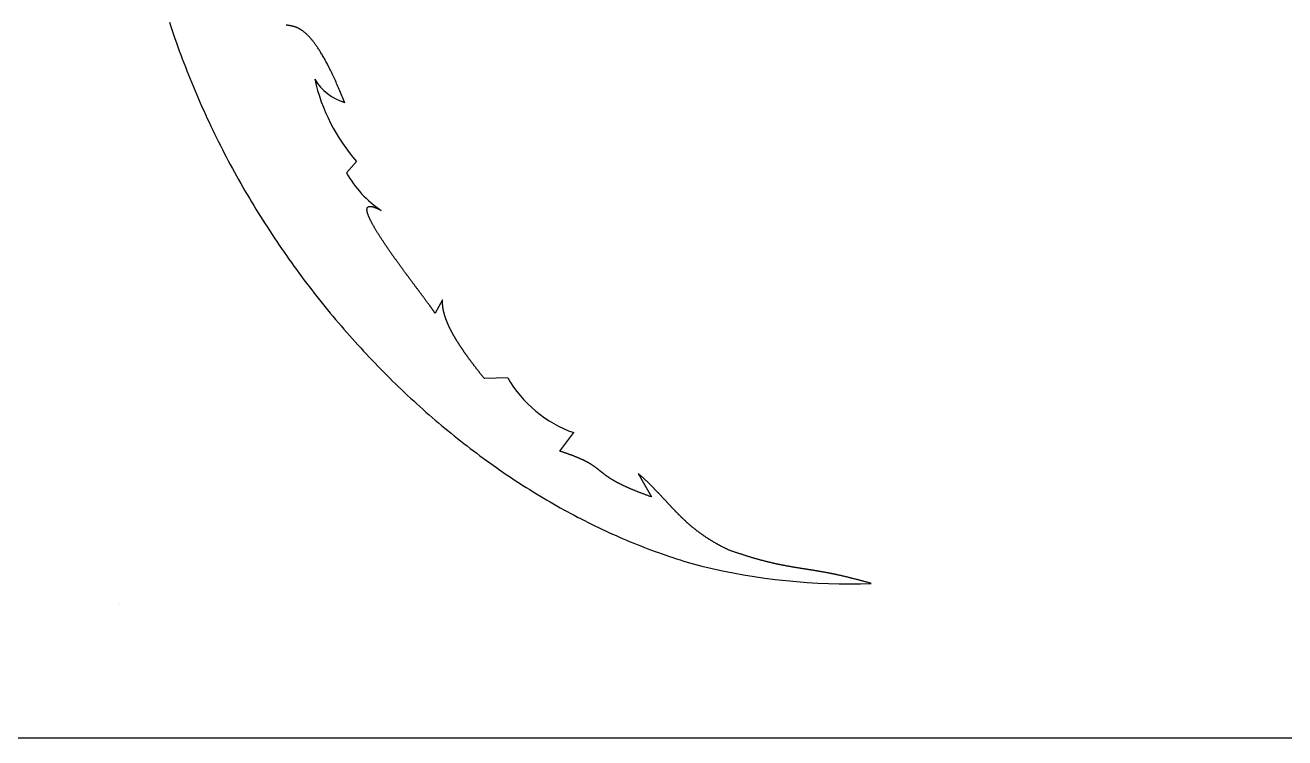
# Model space of a CAD drawing. Header units: millimetres. Extents: x 0 to 290, y 0 to 205.
# Drawn here: x 142.9 to 237.3, y 0 to 53.4 of the extents above; entities that cross this region are included whole.
import ezdxf

# ---------------------------------------------------------------- set-up
doc = ezdxf.new("R2010")
doc.units = ezdxf.units.MM
doc.layers.get('0').update_dxf_attribs({"linetype": 'CONTINUOUS', "true_color": 0x000000})

msp = doc.modelspace()

# ---------------------------------------------------------------- linework, layer by layer
for p, q in [((167.029, 42.331), (167.778, 43.187)), ((174.218, 32.822), (173.654, 31.816)), ((179.103, 26.987), (177.355, 26.918)), ((182.992, 21.484), (184.054, 22.871)), ((188.873, 19.813), (189.868, 18.055)), ((5, 0), (285, 0))]:
    msp.add_line(p, q)
for points in [[(153.751, 53.627), (153.851, 53.32), (153.953, 53.014), (154.056, 52.707), (154.161, 52.402), (154.268, 52.097), (154.376, 51.793), (154.486, 51.489), (154.597, 51.186), (154.71, 50.883), (154.825, 50.581), (154.941, 50.28), (155.058, 49.979), (155.177, 49.679), (155.298, 49.379), (155.419, 49.08), (155.543, 48.782), (155.668, 48.484), (155.794, 48.187), (155.922, 47.891), (156.051, 47.595), (156.182, 47.3), (156.315, 47.006), (156.448, 46.712), (156.583, 46.419), (156.72, 46.127), (156.858, 45.836), (156.997, 45.545), (157.138, 45.255), (157.28, 44.965), (157.424, 44.677), (157.568, 44.389), (157.715, 44.102), (157.862, 43.816), (158.011, 43.53), (158.162, 43.245), (158.313, 42.961), (158.466, 42.678), (158.621, 42.396), (158.777, 42.114), (158.934, 41.833), (159.092, 41.553), (159.251, 41.274), (159.412, 40.996), (159.574, 40.718), (159.738, 40.442), (159.903, 40.166), (160.069, 39.891), (160.236, 39.617), (160.404, 39.344), (160.574, 39.072), (160.745, 38.8), (160.917, 38.53), (161.09, 38.26), (161.265, 37.991), (161.441, 37.724), (161.618, 37.457), (161.796, 37.191), (161.975, 36.926), (162.156, 36.662), (162.338, 36.399), (162.52, 36.137), (162.704, 35.876), (162.89, 35.615), (163.076, 35.356), (163.263, 35.098), (163.452, 34.841), (163.641, 34.585), (163.832, 34.33), (164.024, 34.075), (164.217, 33.822), (164.411, 33.57), (164.606, 33.319), (164.802, 33.069), (164.999, 32.82), (165.197, 32.572), (165.397, 32.326), (165.597, 32.08), (165.799, 31.835), (166.001, 31.592), (166.204, 31.349), (166.409, 31.108), (166.614, 30.868), (166.821, 30.628), (167.028, 30.39), (167.236, 30.154), (167.446, 29.918), (167.656, 29.683), (167.867, 29.45), (168.08, 29.218), (168.293, 28.986), (168.507, 28.757), (168.722, 28.528), (168.938, 28.3), (169.155, 28.074), (169.373, 27.849), (169.591, 27.625), (169.811, 27.402), (170.031, 27.181), (170.253, 26.96), (170.475, 26.741), (170.698, 26.524), (170.922, 26.307), (171.146, 26.092), (171.372, 25.878), (171.598, 25.665), (171.826, 25.454), (172.054, 25.244), (172.283, 25.035), (172.512, 24.827), (172.743, 24.621), (172.974, 24.416), (173.206, 24.213), (173.439, 24.01), (173.672, 23.81), (173.907, 23.61), (174.142, 23.412), (174.378, 23.215), (174.614, 23.02), (174.851, 22.826), (175.089, 22.633), (175.328, 22.442), (175.568, 22.252), (175.808, 22.063), (176.048, 21.876), (176.29, 21.69), (176.532, 21.506), (176.775, 21.323), (177.018, 21.142), (177.263, 20.962), (177.507, 20.784), (177.753, 20.607), (177.999, 20.431), (178.246, 20.257), (178.493, 20.085), (178.741, 19.914), (178.989, 19.744), (179.238, 19.576), (179.488, 19.409), (179.738, 19.244), (179.989, 19.081), (180.241, 18.919), (180.493, 18.759), (180.745, 18.6), (180.998, 18.442), (181.252, 18.287), (181.506, 18.132), (181.761, 17.98), (182.016, 17.829), (182.271, 17.679), (182.528, 17.532), (182.784, 17.385), (183.041, 17.241), (183.299, 17.098), (183.557, 16.956), (183.816, 16.817), (184.075, 16.679), (184.334, 16.542), (184.594, 16.407), (184.854, 16.274), (185.115, 16.143), (185.376, 16.013), (185.638, 15.885), (185.9, 15.758), (186.162, 15.634), (186.425, 15.511), (186.688, 15.39), (186.951, 15.27), (187.215, 15.152), (187.48, 15.036), (187.744, 14.922), (188.009, 14.809), (188.274, 14.698), (188.54, 14.589), (188.806, 14.482), (189.072, 14.376), (189.338, 14.273), (189.605, 14.171), (189.872, 14.07), (190.14, 13.972), (190.407, 13.876), (190.675, 13.781), (190.944, 13.688), (191.212, 13.597), (191.481, 13.508), (191.75, 13.42), (192.019, 13.335), (192.288, 13.251), (192.558, 13.169), (192.828, 13.09), (193.098, 13.012), (193.368, 12.935), (193.638, 12.861)], [(166.881, 47.621), (166.829, 47.75), (166.777, 47.877), (166.726, 48.002), (166.675, 48.125), (166.624, 48.246), (166.574, 48.365), (166.524, 48.483), (166.475, 48.598), (166.426, 48.712), (166.377, 48.824), (166.328, 48.934), (166.28, 49.042), (166.233, 49.148), (166.185, 49.253), (166.138, 49.356), (166.091, 49.457), (166.045, 49.556), (165.999, 49.654), (165.953, 49.75), (165.908, 49.844), (165.863, 49.937), (165.819, 50.028), (165.774, 50.117), (165.73, 50.205), (165.686, 50.291), (165.643, 50.375), (165.6, 50.458), (165.557, 50.54), (165.515, 50.62), (165.473, 50.698), (165.431, 50.775), (165.39, 50.85), (165.348, 50.924), (165.307, 50.996), (165.267, 51.067), (165.227, 51.137), (165.187, 51.205), (165.147, 51.271), (165.107, 51.336), (165.068, 51.4), (165.029, 51.463), (164.991, 51.524), (164.952, 51.584), (164.914, 51.642), (164.877, 51.699), (164.839, 51.755), (164.802, 51.81), (164.765, 51.863), (164.728, 51.915), (164.692, 51.966), (164.656, 52.016), (164.62, 52.064), (164.584, 52.112), (164.548, 52.158), (164.513, 52.203), (164.478, 52.247), (164.444, 52.29), (164.409, 52.331), (164.375, 52.372), (164.341, 52.411), (164.307, 52.45), (164.273, 52.487), (164.24, 52.523), (164.207, 52.559), (164.174, 52.593), (164.141, 52.627), (164.109, 52.659), (164.077, 52.69), (164.044, 52.721), (164.013, 52.751), (163.981, 52.779), (163.949, 52.807), (163.918, 52.834), (163.887, 52.86), (163.856, 52.885), (163.826, 52.91), (163.795, 52.933), (163.765, 52.956), (163.735, 52.978), (163.705, 52.999), (163.675, 53.02), (163.645, 53.04), (163.616, 53.059), (163.586, 53.077), (163.557, 53.095), (163.528, 53.112), (163.5, 53.128), (163.471, 53.144), (163.442, 53.159), (163.414, 53.173), (163.386, 53.187), (163.358, 53.2), (163.33, 53.213), (163.302, 53.225), (163.275, 53.236), (163.247, 53.247), (163.22, 53.258), (163.193, 53.268), (163.166, 53.278), (163.139, 53.287), (163.112, 53.295), (163.085, 53.304), (163.059, 53.311), (163.032, 53.319), (163.006, 53.326), (162.98, 53.333), (162.953, 53.339), (162.927, 53.345), (162.901, 53.35), (162.876, 53.356), (162.85, 53.361), (162.824, 53.366), (162.799, 53.37), (162.773, 53.374), (162.748, 53.378), (162.722, 53.382), (162.697, 53.386), (162.672, 53.389), (162.647, 53.392), (162.622, 53.396), (162.597, 53.398), (162.572, 53.401), (162.548, 53.404), (162.523, 53.407), (162.498, 53.409)], [(173.654, 31.816), (173.646, 31.83), (173.637, 31.843), (173.628, 31.858), (173.619, 31.873), (173.609, 31.889), (173.598, 31.906), (173.587, 31.923), (173.575, 31.941), (173.563, 31.959), (173.55, 31.978), (173.537, 31.998), (173.523, 32.019), (173.508, 32.039), (173.494, 32.061), (173.478, 32.083), (173.462, 32.106), (173.446, 32.129), (173.429, 32.153), (173.412, 32.178), (173.394, 32.203), (173.375, 32.228), (173.357, 32.255), (173.337, 32.281), (173.318, 32.309), (173.298, 32.336), (173.277, 32.365), (173.256, 32.394), (173.235, 32.423), (173.213, 32.453), (173.191, 32.483), (173.168, 32.514), (173.145, 32.545), (173.122, 32.577), (173.098, 32.609), (173.074, 32.642), (173.049, 32.675), (173.024, 32.709), (172.999, 32.743), (172.973, 32.778), (172.947, 32.813), (172.921, 32.848), (172.894, 32.884), (172.867, 32.92), (172.84, 32.957), (172.812, 32.994), (172.784, 33.032), (172.756, 33.069), (172.727, 33.108), (172.698, 33.146), (172.669, 33.185), (172.64, 33.225), (172.61, 33.264), (172.58, 33.304), (172.55, 33.345), (172.519, 33.386), (172.488, 33.427), (172.457, 33.468), (172.426, 33.51), (172.395, 33.552), (172.363, 33.594), (172.331, 33.637), (172.299, 33.68), (172.267, 33.723), (172.234, 33.767), (172.201, 33.81), (172.168, 33.854), (172.135, 33.899), (172.102, 33.943), (172.068, 33.988), (172.035, 34.033), (172.001, 34.078), (171.967, 34.124), (171.933, 34.17), (171.899, 34.216), (171.864, 34.262), (171.83, 34.308), (171.795, 34.355), (171.76, 34.401), (171.725, 34.448), (171.69, 34.495), (171.655, 34.543), (171.62, 34.59), (171.585, 34.638), (171.55, 34.685), (171.514, 34.733), (171.479, 34.781), (171.443, 34.829), (171.408, 34.878), (171.372, 34.926), (171.336, 34.975), (171.301, 35.023), (171.265, 35.072), (171.229, 35.121), (171.193, 35.17), (171.158, 35.219), (171.122, 35.268), (171.086, 35.317), (171.05, 35.366), (171.015, 35.415), (170.979, 35.464), (170.943, 35.514), (170.907, 35.563), (170.872, 35.612), (170.836, 35.662), (170.801, 35.711), (170.765, 35.76), (170.73, 35.81), (170.694, 35.859), (170.659, 35.909), (170.624, 35.958), (170.589, 36.007), (170.554, 36.057), (170.519, 36.106), (170.484, 36.155), (170.449, 36.204), (170.414, 36.253), (170.38, 36.302), (170.346, 36.351), (170.311, 36.4), (170.277, 36.449), (170.243, 36.498), (170.21, 36.546), (170.176, 36.595), (170.143, 36.643), (170.109, 36.692), (170.076, 36.74), (170.043, 36.788), (170.011, 36.836), (169.978, 36.883), (169.946, 36.931), (169.914, 36.979), (169.882, 37.026), (169.85, 37.073), (169.819, 37.12), (169.787, 37.167), (169.756, 37.213), (169.726, 37.26), (169.695, 37.306), (169.665, 37.352), (169.635, 37.398), (169.605, 37.443), (169.576, 37.489), (169.547, 37.534), (169.518, 37.578), (169.49, 37.623), (169.461, 37.667), (169.433, 37.712), (169.406, 37.755), (169.379, 37.799), (169.352, 37.842), (169.325, 37.885), (169.299, 37.928), (169.273, 37.97), (169.247, 38.012), (169.222, 38.054), (169.197, 38.096), (169.173, 38.137), (169.149, 38.178), (169.125, 38.218), (169.101, 38.258), (169.079, 38.298), (169.056, 38.337), (169.034, 38.377), (169.012, 38.415), (168.991, 38.454), (168.97, 38.492), (168.949, 38.529), (168.929, 38.566), (168.91, 38.603), (168.891, 38.639), (168.872, 38.675), (168.854, 38.711), (168.836, 38.746), (168.819, 38.781), (168.802, 38.815), (168.786, 38.849), (168.77, 38.882), (168.755, 38.915), (168.74, 38.947), (168.726, 38.979), (168.712, 39.01), (168.699, 39.041), (168.686, 39.072), (168.674, 39.102), (168.662, 39.131), (168.651, 39.16), (168.64, 39.189), (168.63, 39.216), (168.621, 39.244), (168.612, 39.271), (168.604, 39.297), (168.596, 39.323), (168.589, 39.348), (168.583, 39.372), (168.577, 39.397), (168.572, 39.42), (168.567, 39.443), (168.563, 39.465), (168.56, 39.487), (168.557, 39.508), (168.555, 39.528), (168.553, 39.548), (168.552, 39.568), (168.552, 39.586), (168.553, 39.604), (168.554, 39.621), (168.556, 39.638), (168.558, 39.654), (168.561, 39.67), (168.565, 39.684), (168.57, 39.698), (168.575, 39.712), (168.581, 39.724), (168.588, 39.736), (168.596, 39.748), (168.604, 39.758), (168.613, 39.768), (168.622, 39.777), (168.633, 39.785), (168.644, 39.793), (168.656, 39.8), (168.669, 39.806), (168.682, 39.812), (168.697, 39.816), (168.712, 39.82), (168.728, 39.823), (168.744, 39.826), (168.762, 39.827), (168.78, 39.828), (168.799, 39.828), (168.819, 39.827), (168.84, 39.826), (168.862, 39.823), (168.884, 39.82), (168.907, 39.816), (168.932, 39.811), (168.957, 39.805), (168.983, 39.799), (169.009, 39.791), (169.037, 39.783), (169.066, 39.774), (169.095, 39.763), (169.125, 39.752), (169.157, 39.741), (169.189, 39.728), (169.222, 39.714), (169.256, 39.7), (169.291, 39.684), (169.327, 39.668), (169.363, 39.65), (169.401, 39.632), (169.44, 39.613), (169.479, 39.593), (169.52, 39.572), (169.562, 39.55), (169.604, 39.527)], [(177.355, 26.918), (177.331, 26.948), (177.306, 26.979), (177.282, 27.009), (177.258, 27.039), (177.233, 27.069), (177.209, 27.099), (177.185, 27.129), (177.161, 27.159), (177.137, 27.189), (177.114, 27.218), (177.09, 27.248), (177.066, 27.278), (177.043, 27.307), (177.02, 27.337), (176.996, 27.366), (176.973, 27.395), (176.95, 27.425), (176.927, 27.454), (176.904, 27.483), (176.881, 27.512), (176.858, 27.541), (176.836, 27.57), (176.813, 27.599), (176.791, 27.628), (176.768, 27.657), (176.746, 27.685), (176.724, 27.714), (176.702, 27.743), (176.68, 27.771), (176.658, 27.8), (176.636, 27.828), (176.614, 27.856), (176.593, 27.885), (176.571, 27.913), (176.55, 27.941), (176.528, 27.969), (176.507, 27.997), (176.486, 28.025), (176.465, 28.053), (176.444, 28.081), (176.423, 28.108), (176.402, 28.136), (176.381, 28.164), (176.361, 28.191), (176.34, 28.219), (176.32, 28.246), (176.299, 28.274), (176.279, 28.301), (176.259, 28.328), (176.239, 28.356), (176.219, 28.383), (176.199, 28.41), (176.179, 28.437), (176.16, 28.464), (176.14, 28.491), (176.12, 28.518), (176.101, 28.544), (176.082, 28.571), (176.062, 28.598), (176.043, 28.624), (176.024, 28.651), (176.005, 28.677), (175.987, 28.704), (175.968, 28.73), (175.949, 28.757), (175.931, 28.783), (175.912, 28.809), (175.894, 28.835), (175.875, 28.861), (175.857, 28.887), (175.839, 28.913), (175.821, 28.939), (175.803, 28.965), (175.786, 28.991), (175.768, 29.016), (175.75, 29.042), (175.733, 29.068), (175.715, 29.093), (175.698, 29.119), (175.681, 29.144), (175.664, 29.17), (175.647, 29.195), (175.63, 29.22), (175.613, 29.245), (175.596, 29.271), (175.58, 29.296), (175.563, 29.321), (175.547, 29.346), (175.53, 29.371), (175.514, 29.395), (175.498, 29.42), (175.482, 29.445), (175.466, 29.47), (175.45, 29.494), (175.434, 29.519), (175.418, 29.543), (175.403, 29.568), (175.387, 29.592), (175.372, 29.617), (175.357, 29.641), (175.342, 29.665), (175.326, 29.689), (175.311, 29.714), (175.297, 29.738), (175.282, 29.762), (175.267, 29.786), (175.252, 29.81), (175.238, 29.833), (175.224, 29.857), (175.209, 29.881), (175.195, 29.905), (175.181, 29.928), (175.167, 29.952), (175.153, 29.975), (175.139, 29.999), (175.126, 30.022), (175.112, 30.046), (175.098, 30.069), (175.085, 30.092), (175.072, 30.116), (175.058, 30.139), (175.045, 30.162), (175.032, 30.185), (175.019, 30.208), (175.007, 30.231), (174.994, 30.254), (174.981, 30.277), (174.969, 30.299), (174.956, 30.322), (174.944, 30.345), (174.932, 30.367), (174.92, 30.39), (174.908, 30.413), (174.896, 30.435), (174.884, 30.458), (174.872, 30.48), (174.861, 30.502), (174.849, 30.524), (174.838, 30.547), (174.826, 30.569), (174.815, 30.591), (174.804, 30.613), (174.793, 30.635), (174.782, 30.657), (174.771, 30.679), (174.761, 30.701), (174.75, 30.723), (174.739, 30.744), (174.729, 30.766), (174.719, 30.788), (174.709, 30.809), (174.698, 30.831), (174.688, 30.853), (174.679, 30.874), (174.669, 30.895), (174.659, 30.917), (174.649, 30.938), (174.64, 30.959), (174.631, 30.981), (174.621, 31.002), (174.612, 31.023), (174.603, 31.044), (174.594, 31.065), (174.585, 31.086), (174.576, 31.107), (174.568, 31.128), (174.559, 31.149), (174.551, 31.169), (174.542, 31.19), (174.534, 31.211), (174.526, 31.231), (174.518, 31.252), (174.51, 31.273), (174.502, 31.293), (174.494, 31.313), (174.487, 31.334), (174.479, 31.354), (174.472, 31.375), (174.464, 31.395), (174.457, 31.415), (174.45, 31.435), (174.443, 31.455), (174.436, 31.475), (174.429, 31.495), (174.423, 31.515), (174.416, 31.535), (174.41, 31.555), (174.403, 31.575), (174.397, 31.595), (174.391, 31.615), (174.385, 31.634), (174.379, 31.654), (174.373, 31.674), (174.367, 31.693), (174.361, 31.713), (174.356, 31.732), (174.35, 31.752), (174.345, 31.771), (174.34, 31.79), (174.335, 31.81), (174.33, 31.829), (174.325, 31.848), (174.32, 31.867), (174.315, 31.886), (174.311, 31.905), (174.306, 31.924), (174.302, 31.943), (174.297, 31.962), (174.293, 31.981), (174.289, 32), (174.285, 32.019), (174.281, 32.038), (174.278, 32.056), (174.274, 32.075), (174.27, 32.094), (174.267, 32.112), (174.264, 32.131), (174.26, 32.149), (174.257, 32.168), (174.254, 32.186), (174.251, 32.205), (174.249, 32.223), (174.246, 32.241), (174.243, 32.26), (174.241, 32.278), (174.239, 32.296), (174.236, 32.314), (174.234, 32.332), (174.232, 32.35), (174.23, 32.368), (174.228, 32.386), (174.227, 32.404), (174.225, 32.422), (174.224, 32.44), (174.222, 32.458), (174.221, 32.475), (174.22, 32.493), (174.219, 32.511), (174.218, 32.528), (174.217, 32.546), (174.216, 32.564), (174.215, 32.581), (174.215, 32.599), (174.215, 32.616), (174.214, 32.633), (174.214, 32.651), (174.214, 32.668), (174.214, 32.685), (174.214, 32.703), (174.214, 32.72), (174.215, 32.737), (174.215, 32.754), (174.216, 32.771), (174.216, 32.788), (174.217, 32.805), (174.218, 32.822)], [(189.868, 18.055), (189.81, 18.076), (189.754, 18.096), (189.697, 18.116), (189.642, 18.136), (189.587, 18.156), (189.533, 18.176), (189.479, 18.195), (189.426, 18.215), (189.373, 18.234), (189.321, 18.254), (189.27, 18.273), (189.219, 18.292), (189.169, 18.311), (189.12, 18.33), (189.071, 18.349), (189.022, 18.367), (188.975, 18.386), (188.927, 18.404), (188.881, 18.422), (188.834, 18.441), (188.789, 18.459), (188.744, 18.477), (188.699, 18.495), (188.655, 18.512), (188.612, 18.53), (188.569, 18.548), (188.526, 18.565), (188.484, 18.583), (188.443, 18.6), (188.402, 18.617), (188.362, 18.634), (188.322, 18.651), (188.282, 18.668), (188.243, 18.685), (188.205, 18.702), (188.167, 18.718), (188.129, 18.735), (188.092, 18.751), (188.056, 18.767), (188.02, 18.784), (187.984, 18.8), (187.949, 18.816), (187.914, 18.832), (187.88, 18.848), (187.846, 18.864), (187.812, 18.879), (187.779, 18.895), (187.747, 18.91), (187.714, 18.926), (187.683, 18.941), (187.651, 18.957), (187.62, 18.972), (187.59, 18.987), (187.559, 19.002), (187.53, 19.017), (187.5, 19.032), (187.471, 19.047), (187.443, 19.061), (187.414, 19.076), (187.386, 19.091), (187.359, 19.105), (187.331, 19.119), (187.305, 19.134), (187.278, 19.148), (187.252, 19.162), (187.226, 19.176), (187.2, 19.191), (187.175, 19.205), (187.15, 19.218), (187.126, 19.232), (187.102, 19.246), (187.078, 19.26), (187.054, 19.274), (187.031, 19.287), (187.008, 19.301), (186.985, 19.314), (186.962, 19.328), (186.94, 19.341), (186.918, 19.354), (186.897, 19.367), (186.875, 19.381), (186.854, 19.394), (186.833, 19.407), (186.813, 19.42), (186.792, 19.433), (186.772, 19.446), (186.752, 19.458), (186.733, 19.471), (186.713, 19.484), (186.694, 19.497), (186.675, 19.509), (186.656, 19.522), (186.638, 19.534), (186.62, 19.547), (186.601, 19.559), (186.584, 19.572), (186.566, 19.584), (186.548, 19.596), (186.531, 19.608), (186.514, 19.621), (186.497, 19.633), (186.48, 19.645), (186.463, 19.657), (186.447, 19.669), (186.43, 19.681), (186.414, 19.693), (186.398, 19.705), (186.382, 19.717), (186.366, 19.729), (186.35, 19.74), (186.335, 19.752), (186.319, 19.764), (186.304, 19.775), (186.289, 19.787), (186.274, 19.799), (186.259, 19.81), (186.244, 19.822), (186.229, 19.833), (186.214, 19.845), (186.2, 19.856), (186.185, 19.868), (186.171, 19.879), (186.156, 19.891), (186.142, 19.902), (186.128, 19.913), (186.114, 19.925), (186.099, 19.936), (186.085, 19.947), (186.071, 19.958), (186.057, 19.97), (186.043, 19.981), (186.029, 19.992), (186.015, 20.003), (186.001, 20.014), (185.987, 20.026), (185.973, 20.037), (185.959, 20.048), (185.946, 20.059), (185.932, 20.07), (185.918, 20.081), (185.904, 20.092), (185.89, 20.103), (185.876, 20.114), (185.862, 20.125), (185.848, 20.136), (185.834, 20.147), (185.82, 20.158), (185.805, 20.169), (185.791, 20.18), (185.777, 20.191), (185.763, 20.202), (185.748, 20.213), (185.734, 20.224), (185.719, 20.235), (185.704, 20.246), (185.69, 20.257), (185.675, 20.268), (185.66, 20.279), (185.645, 20.29), (185.63, 20.301), (185.615, 20.312), (185.599, 20.323), (185.584, 20.334), (185.568, 20.345), (185.553, 20.356), (185.537, 20.367), (185.521, 20.378), (185.505, 20.389), (185.489, 20.4), (185.472, 20.411), (185.456, 20.422), (185.439, 20.433), (185.422, 20.444), (185.405, 20.455), (185.388, 20.466), (185.371, 20.477), (185.353, 20.488), (185.335, 20.499), (185.317, 20.51), (185.299, 20.522), (185.281, 20.533), (185.262, 20.544), (185.244, 20.555), (185.225, 20.567), (185.206, 20.578), (185.186, 20.589), (185.166, 20.6), (185.147, 20.612), (185.126, 20.623), (185.106, 20.635), (185.086, 20.646), (185.065, 20.657), (185.044, 20.669), (185.022, 20.68), (185.001, 20.692), (184.979, 20.704), (184.957, 20.715), (184.934, 20.727), (184.911, 20.738), (184.888, 20.75), (184.865, 20.762), (184.841, 20.774), (184.817, 20.785), (184.793, 20.797), (184.769, 20.809), (184.744, 20.821), (184.718, 20.833), (184.693, 20.845), (184.667, 20.857), (184.641, 20.869), (184.614, 20.881), (184.588, 20.894), (184.56, 20.906), (184.533, 20.918), (184.505, 20.93), (184.476, 20.943), (184.448, 20.955), (184.419, 20.968), (184.389, 20.98), (184.36, 20.993), (184.329, 21.005), (184.299, 21.018), (184.268, 21.03), (184.236, 21.043), (184.205, 21.056), (184.172, 21.069), (184.14, 21.082), (184.107, 21.095), (184.073, 21.108), (184.039, 21.121), (184.005, 21.134), (183.97, 21.147), (183.935, 21.16), (183.899, 21.174), (183.863, 21.187), (183.827, 21.201), (183.79, 21.214), (183.752, 21.228), (183.714, 21.241), (183.676, 21.255), (183.637, 21.269), (183.597, 21.283), (183.557, 21.297), (183.517, 21.31), (183.476, 21.324), (183.435, 21.339), (183.393, 21.353), (183.35, 21.367), (183.307, 21.381), (183.264, 21.396), (183.22, 21.41), (183.175, 21.425), (183.13, 21.439), (183.085, 21.454), (183.038, 21.469), (182.992, 21.484)], [(195.712, 14.053), (195.671, 14.073), (195.629, 14.092), (195.588, 14.112), (195.548, 14.132), (195.507, 14.151), (195.467, 14.171), (195.427, 14.191), (195.387, 14.211), (195.348, 14.23), (195.309, 14.25), (195.27, 14.27), (195.231, 14.29), (195.192, 14.31), (195.154, 14.33), (195.116, 14.349), (195.078, 14.369), (195.041, 14.389), (195.003, 14.409), (194.966, 14.429), (194.929, 14.449), (194.892, 14.469), (194.856, 14.489), (194.82, 14.509), (194.784, 14.529), (194.748, 14.55), (194.712, 14.57), (194.677, 14.59), (194.641, 14.61), (194.606, 14.63), (194.572, 14.65), (194.537, 14.671), (194.503, 14.691), (194.468, 14.711), (194.434, 14.732), (194.401, 14.752), (194.367, 14.772), (194.334, 14.793), (194.3, 14.813), (194.267, 14.834), (194.235, 14.854), (194.202, 14.874), (194.17, 14.895), (194.137, 14.915), (194.105, 14.936), (194.073, 14.957), (194.042, 14.977), (194.01, 14.998), (193.979, 15.018), (193.948, 15.039), (193.917, 15.06), (193.886, 15.08), (193.855, 15.101), (193.825, 15.122), (193.794, 15.143), (193.764, 15.163), (193.734, 15.184), (193.704, 15.205), (193.675, 15.226), (193.645, 15.247), (193.616, 15.268), (193.587, 15.288), (193.558, 15.309), (193.529, 15.33), (193.5, 15.351), (193.471, 15.372), (193.443, 15.393), (193.415, 15.414), (193.387, 15.436), (193.359, 15.457), (193.331, 15.478), (193.303, 15.499), (193.276, 15.52), (193.248, 15.541), (193.221, 15.562), (193.194, 15.584), (193.167, 15.605), (193.14, 15.626), (193.113, 15.648), (193.086, 15.669), (193.06, 15.69), (193.033, 15.712), (193.007, 15.733), (192.981, 15.754), (192.955, 15.776), (192.929, 15.797), (192.903, 15.819), (192.878, 15.84), (192.852, 15.862), (192.827, 15.883), (192.801, 15.905), (192.776, 15.926), (192.751, 15.948), (192.726, 15.97), (192.701, 15.991), (192.676, 16.013), (192.652, 16.035), (192.627, 16.057), (192.603, 16.078), (192.578, 16.1), (192.554, 16.122), (192.53, 16.144), (192.505, 16.166), (192.481, 16.187), (192.457, 16.209), (192.434, 16.231), (192.41, 16.253), (192.386, 16.275), (192.362, 16.297), (192.339, 16.319), (192.315, 16.341), (192.292, 16.363), (192.269, 16.385), (192.245, 16.407), (192.222, 16.43), (192.199, 16.452), (192.176, 16.474), (192.153, 16.496), (192.13, 16.518), (192.107, 16.541), (192.085, 16.563), (192.062, 16.585), (192.039, 16.607), (192.017, 16.63), (191.994, 16.652), (191.972, 16.674), (191.949, 16.697), (191.927, 16.719), (191.904, 16.742), (191.882, 16.764), (191.86, 16.787), (191.838, 16.809), (191.816, 16.832), (191.793, 16.854), (191.771, 16.877), (191.749, 16.9), (191.727, 16.922), (191.705, 16.945), (191.683, 16.968), (191.662, 16.99), (191.64, 17.013), (191.618, 17.036), (191.596, 17.059), (191.574, 17.081), (191.552, 17.104), (191.531, 17.127), (191.509, 17.15), (191.487, 17.173), (191.466, 17.196), (191.444, 17.219), (191.422, 17.242), (191.401, 17.265), (191.379, 17.288), (191.357, 17.311), (191.336, 17.334), (191.314, 17.357), (191.292, 17.38), (191.271, 17.403), (191.249, 17.426), (191.228, 17.449), (191.206, 17.473), (191.184, 17.496), (191.163, 17.519), (191.141, 17.542), (191.119, 17.566), (191.098, 17.589), (191.076, 17.612), (191.054, 17.636), (191.033, 17.659), (191.011, 17.683), (190.989, 17.706), (190.967, 17.729), (190.946, 17.753), (190.924, 17.776), (190.902, 17.8), (190.88, 17.824), (190.858, 17.847), (190.836, 17.871), (190.814, 17.894), (190.792, 17.918), (190.77, 17.942), (190.748, 17.965), (190.726, 17.989), (190.704, 18.013), (190.682, 18.037), (190.66, 18.06), (190.638, 18.084), (190.615, 18.108), (190.593, 18.132), (190.571, 18.156), (190.548, 18.18), (190.526, 18.204), (190.503, 18.228), (190.48, 18.252), (190.458, 18.276), (190.435, 18.3), (190.412, 18.324), (190.389, 18.348), (190.366, 18.372), (190.344, 18.396), (190.32, 18.42), (190.297, 18.445), (190.274, 18.469), (190.251, 18.493), (190.228, 18.517), (190.204, 18.542), (190.181, 18.566), (190.157, 18.59), (190.133, 18.615), (190.11, 18.639), (190.086, 18.663), (190.062, 18.688), (190.038, 18.712), (190.014, 18.737), (189.99, 18.761), (189.966, 18.786), (189.941, 18.81), (189.917, 18.835), (189.892, 18.86), (189.868, 18.884), (189.843, 18.909), (189.818, 18.934), (189.793, 18.958), (189.768, 18.983), (189.743, 19.008), (189.718, 19.033), (189.692, 19.057), (189.667, 19.082), (189.641, 19.107), (189.616, 19.132), (189.59, 19.157), (189.564, 19.182), (189.538, 19.207), (189.512, 19.232), (189.486, 19.257), (189.459, 19.282), (189.433, 19.307), (189.406, 19.332), (189.379, 19.357), (189.352, 19.382), (189.325, 19.407), (189.298, 19.432), (189.271, 19.458), (189.243, 19.483), (189.216, 19.508), (189.188, 19.533), (189.16, 19.559), (189.132, 19.584), (189.104, 19.609), (189.076, 19.635), (189.047, 19.66), (189.019, 19.685), (188.99, 19.711), (188.961, 19.736), (188.932, 19.762), (188.903, 19.787), (188.873, 19.813)], [(206.333, 11.573), (206.274, 11.59), (206.215, 11.607), (206.157, 11.623), (206.099, 11.639), (206.042, 11.655), (205.985, 11.671), (205.928, 11.687), (205.872, 11.702), (205.816, 11.718), (205.761, 11.733), (205.705, 11.748), (205.651, 11.763), (205.596, 11.777), (205.542, 11.792), (205.489, 11.806), (205.435, 11.82), (205.382, 11.834), (205.33, 11.848), (205.277, 11.861), (205.226, 11.875), (205.174, 11.888), (205.123, 11.901), (205.072, 11.914), (205.021, 11.927), (204.971, 11.94), (204.921, 11.952), (204.872, 11.964), (204.822, 11.977), (204.773, 11.989), (204.725, 12.001), (204.676, 12.012), (204.628, 12.024), (204.581, 12.035), (204.533, 12.047), (204.486, 12.058), (204.439, 12.069), (204.393, 12.08), (204.346, 12.091), (204.3, 12.101), (204.255, 12.112), (204.209, 12.122), (204.164, 12.132), (204.119, 12.142), (204.075, 12.152), (204.03, 12.162), (203.986, 12.172), (203.943, 12.182), (203.899, 12.191), (203.856, 12.201), (203.813, 12.21), (203.77, 12.219), (203.727, 12.228), (203.685, 12.237), (203.643, 12.246), (203.601, 12.255), (203.559, 12.263), (203.518, 12.272), (203.477, 12.28), (203.436, 12.289), (203.395, 12.297), (203.355, 12.305), (203.315, 12.313), (203.274, 12.321), (203.235, 12.329), (203.195, 12.336), (203.156, 12.344), (203.116, 12.352), (203.077, 12.359), (203.038, 12.366), (203, 12.374), (202.961, 12.381), (202.923, 12.388), (202.885, 12.395), (202.847, 12.402), (202.809, 12.409), (202.771, 12.416), (202.734, 12.423), (202.697, 12.43), (202.66, 12.436), (202.623, 12.443), (202.586, 12.449), (202.549, 12.456), (202.513, 12.462), (202.476, 12.468), (202.44, 12.475), (202.404, 12.481), (202.368, 12.487), (202.332, 12.493), (202.297, 12.499), (202.261, 12.505), (202.226, 12.511), (202.19, 12.517), (202.155, 12.523), (202.12, 12.529), (202.085, 12.535), (202.05, 12.54), (202.015, 12.546), (201.981, 12.552), (201.946, 12.557), (201.912, 12.563), (201.877, 12.568), (201.843, 12.574), (201.809, 12.579), (201.775, 12.585), (201.741, 12.59), (201.707, 12.596), (201.673, 12.601), (201.639, 12.606), (201.605, 12.612), (201.572, 12.617), (201.538, 12.622), (201.505, 12.628), (201.471, 12.633), (201.438, 12.638), (201.404, 12.643), (201.371, 12.649), (201.338, 12.654), (201.304, 12.659), (201.271, 12.664), (201.238, 12.67), (201.205, 12.675), (201.172, 12.68), (201.139, 12.685), (201.105, 12.691), (201.072, 12.696), (201.039, 12.701), (201.006, 12.706), (200.973, 12.712), (200.94, 12.717), (200.907, 12.722), (200.874, 12.728), (200.841, 12.733), (200.808, 12.738), (200.775, 12.744), (200.742, 12.749), (200.709, 12.754), (200.676, 12.76), (200.643, 12.765), (200.61, 12.771), (200.577, 12.776), (200.543, 12.782), (200.51, 12.787), (200.477, 12.793), (200.444, 12.799), (200.41, 12.804), (200.377, 12.81), (200.343, 12.816), (200.31, 12.822), (200.276, 12.828), (200.243, 12.834), (200.209, 12.84), (200.175, 12.846), (200.141, 12.852), (200.108, 12.858), (200.074, 12.864), (200.04, 12.87), (200.005, 12.876), (199.971, 12.883), (199.937, 12.889), (199.903, 12.896), (199.868, 12.902), (199.834, 12.909), (199.799, 12.915), (199.764, 12.922), (199.729, 12.929), (199.694, 12.936), (199.659, 12.943), (199.624, 12.95), (199.589, 12.957), (199.553, 12.964), (199.518, 12.971), (199.482, 12.979), (199.446, 12.986), (199.41, 12.994), (199.374, 13.001), (199.338, 13.009), (199.301, 13.017), (199.265, 13.025), (199.228, 13.033), (199.191, 13.041), (199.154, 13.049), (199.117, 13.057), (199.08, 13.065), (199.043, 13.074), (199.005, 13.082), (198.967, 13.091), (198.929, 13.1), (198.891, 13.109), (198.853, 13.118), (198.814, 13.127), (198.775, 13.136), (198.736, 13.145), (198.697, 13.155), (198.658, 13.164), (198.619, 13.174), (198.579, 13.184), (198.539, 13.194), (198.499, 13.204), (198.459, 13.214), (198.418, 13.224), (198.377, 13.235), (198.336, 13.245), (198.295, 13.256), (198.254, 13.267), (198.212, 13.278), (198.17, 13.289), (198.128, 13.3), (198.086, 13.311), (198.043, 13.323), (198.001, 13.335), (197.957, 13.346), (197.914, 13.358), (197.871, 13.37), (197.827, 13.383), (197.783, 13.395), (197.738, 13.408), (197.694, 13.42), (197.649, 13.433), (197.604, 13.446), (197.558, 13.459), (197.512, 13.473), (197.466, 13.486), (197.42, 13.5), (197.374, 13.514), (197.327, 13.528), (197.279, 13.542), (197.232, 13.556), (197.184, 13.571), (197.136, 13.585), (197.088, 13.6), (197.039, 13.615), (196.99, 13.63), (196.941, 13.646), (196.891, 13.661), (196.841, 13.677), (196.791, 13.693), (196.74, 13.709), (196.689, 13.726), (196.638, 13.742), (196.586, 13.759), (196.534, 13.776), (196.482, 13.793), (196.43, 13.81), (196.377, 13.827), (196.323, 13.845), (196.269, 13.863), (196.215, 13.881), (196.161, 13.899), (196.106, 13.918), (196.051, 13.937), (195.995, 13.956), (195.94, 13.975), (195.883, 13.994), (195.827, 14.014), (195.77, 14.033), (195.712, 14.053)], [(150, 10), (150, 10)]]:
    msp.add_lwpolyline(points)
for centre, radius, start, end in [((178.512, 52.542), 14.24, 192.95005, 221.07463), ((168.04, 51.448), 3.999, 211.62279, 253.15937), ((174.26, 46.386), 8.29, 209.28567, 235.83542), ((187.043, 31.502), 9.134, 209.62645, 250.90132), ((204.632, 58.011), 46.469, 256.3151, 272.09726)]:
    msp.add_arc(centre, radius, start, end)

doc.saveas('drawing.dxf')
